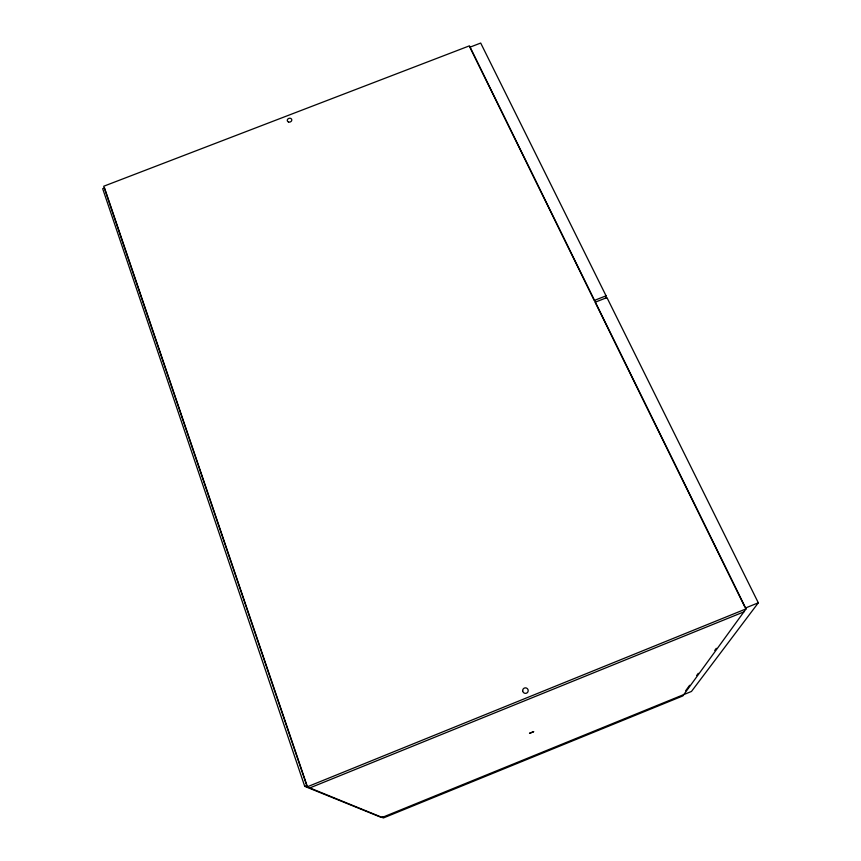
<?xml version="1.0" encoding="UTF-8"?>
<svg xmlns="http://www.w3.org/2000/svg" width="861" height="861" viewBox="0 0 861 861"><rect width="100%" height="100%" fill="white"/><g stroke="black" fill="none" stroke-linecap="round" stroke-linejoin="round"><path stroke-width="1.29" d="M605.789 298.487L606.069 295.818L480.696 43.05L469.869 47.215L594.262 300.467L606.069 295.818M685.711 690.716L689.639 685.281M696.7 675.487L698.271 673.313M714.748 650.475L716.32 648.301M746.067 608.878L682.827 695.936L383.425 817.95L307.194 786.857L103.729 186.234L469.449 45.837L746.067 608.878L307.194 786.857M744.765 606.854L595.123 302.222L606.94 297.572L758.315 602.808L691.469 691.448L382.176 817.444M382.908 816.841L381.391 817.455L304.74 786.351L102.685 188.699L104.525 187.989L306.968 785.447L304.74 786.351M745.357 608.06L758.315 602.808M309.82 787.923L743.893 611.87M529.537 733.303L533.626 731.71L529.537 733.303M288.543 122.014A2.292 1.916 -17.6 0 0 291.793 119.851A2.292 1.916 -17.6 0 0 288.274 118.678A2.292 1.916 -17.6 0 0 288.543 122.014M522.692 690.942A2.787 2.755 51.2 0 0 527.126 692.825A2.787 2.755 51.2 0 0 526.48 688.057A2.787 2.755 51.2 0 0 522.692 690.942"/></g></svg>
